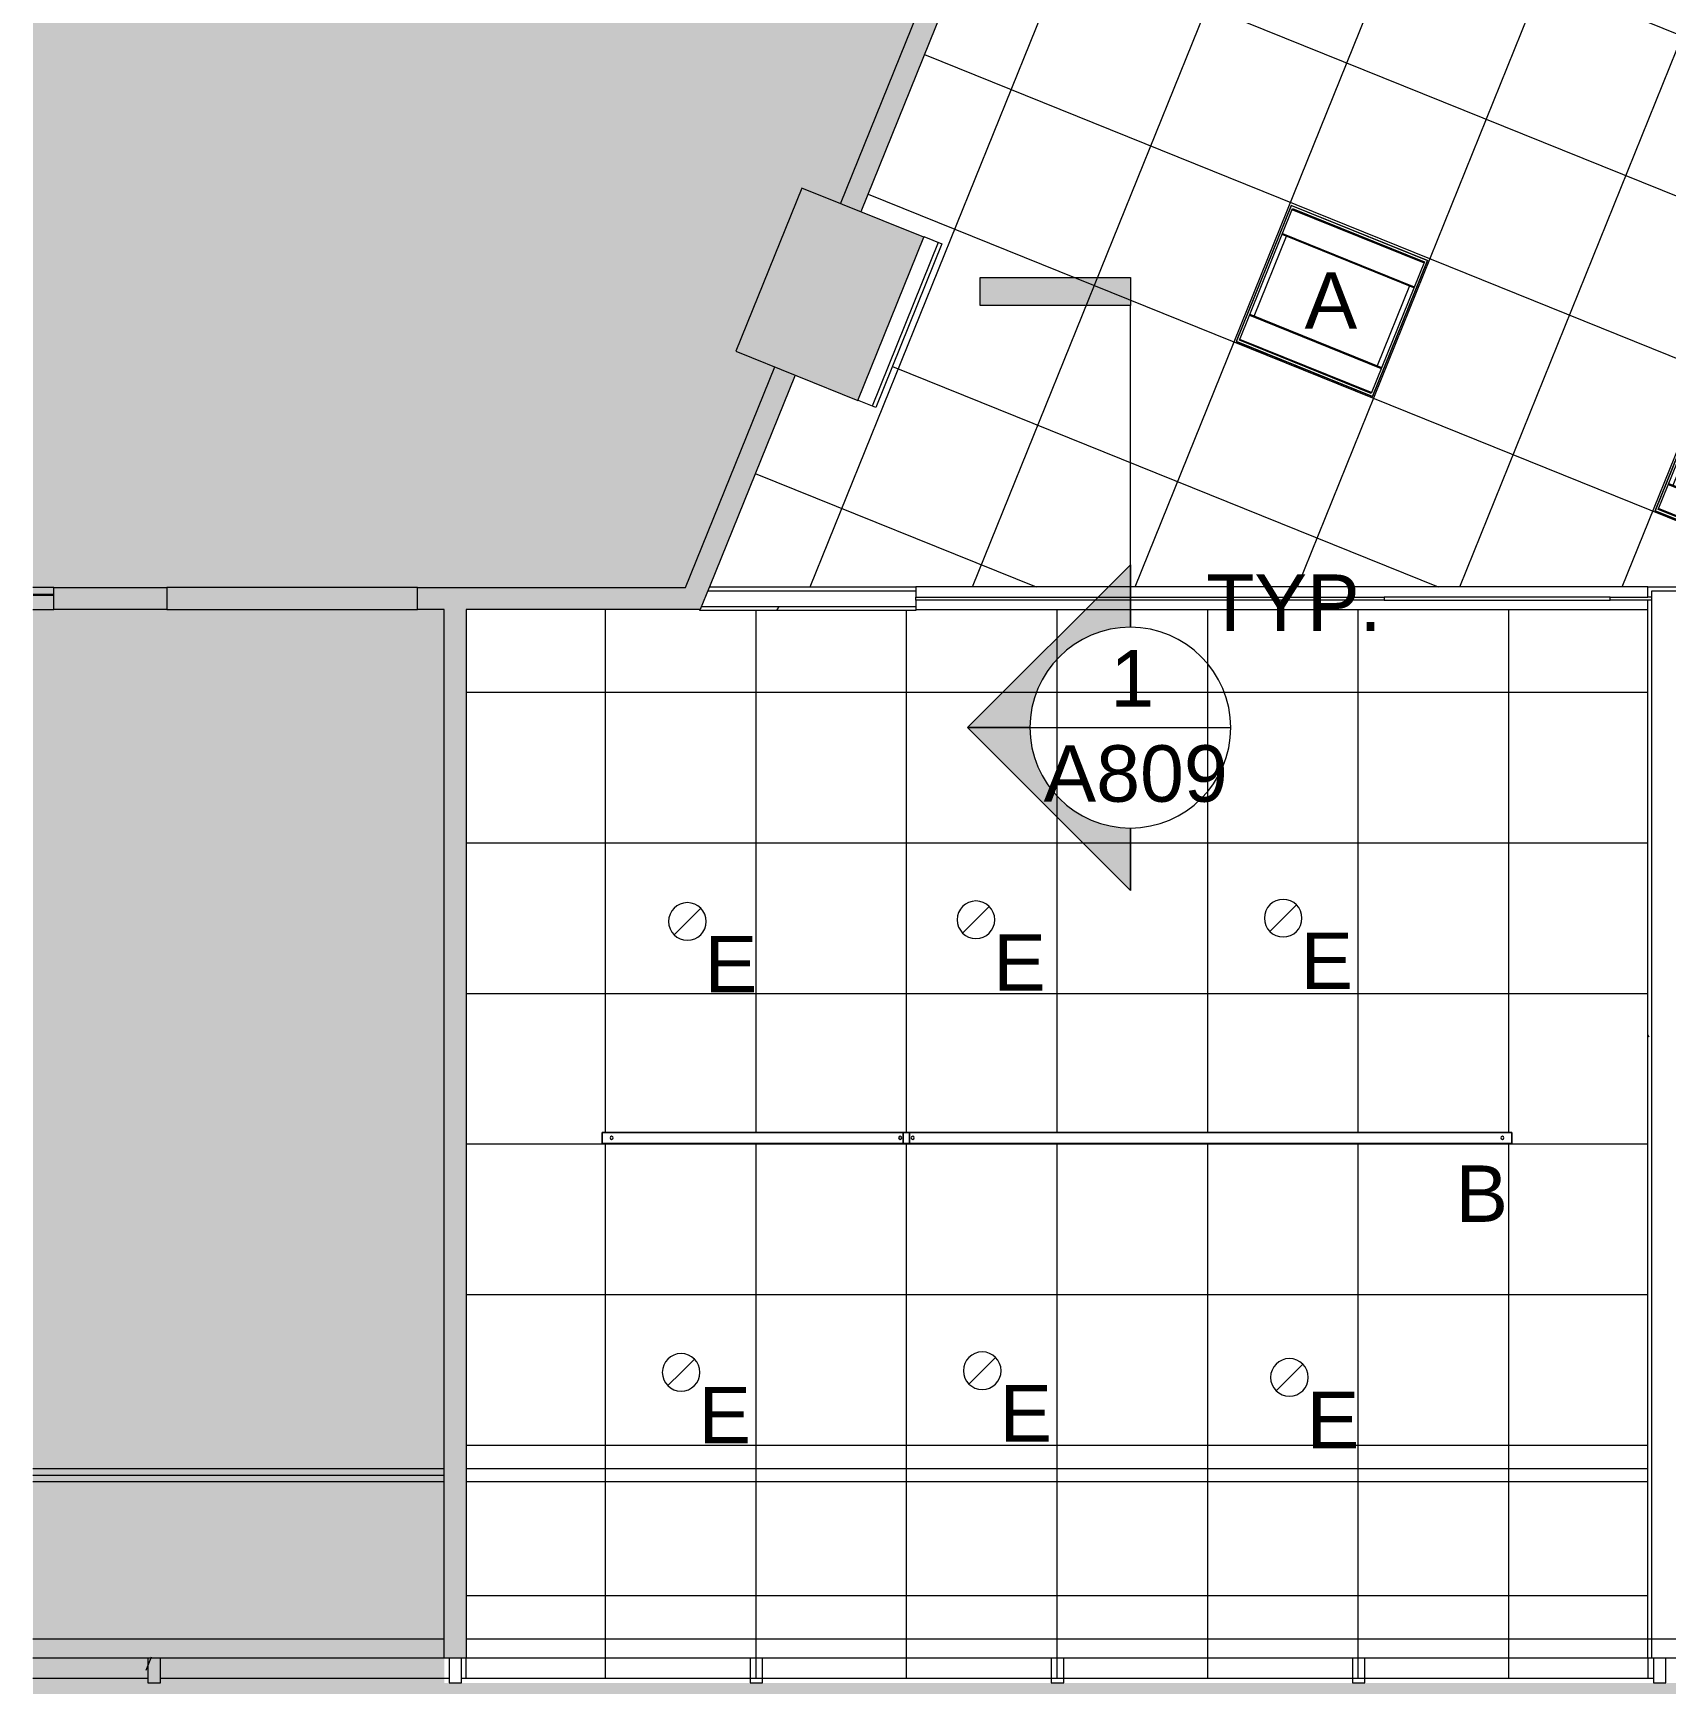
# Model space of a CAD drawing. Header units: inches. Extents: x 240 to 2111, y -1901 to 154.
# Drawn here: x 239.6 to 499.9, y -510.4 to -247.3 of the extents above; entities that cross this region are included whole.
import ezdxf

# ---------------------------------------------------------------- set-up
doc = ezdxf.new("R2010")
doc.units = ezdxf.units.IN
doc.header["$MEASUREMENT"] = 0
for name, color, linetype, lineweight in [('8th floor - 800-805 background_dwg', 8, 'Continuous', 9), ('A-CLNG', 13, 'Continuous', 13), ('A-CLNG-PATT', 13, 'Continuous', 13), ('A-DETL-GENF', 92, 'Continuous', 9), ('A-DETL-THIN', 151, 'Continuous', 13), ('A-GLAZ', 151, 'Continuous', 13), ('A-WALL', 113, 'Continuous', 13), ('A-Wall-Bldg', 7, 'Continuous', 9), ('A-WALL-PATT', 111, 'Continuous', 13), ('E-LITE-EQPM', 33, 'Continuous', 9), ('E-LITE-EQPM-IDEN', 33, 'Continuous', 9), ('G-ANNO-SYMB', 111, 'Continuous', 9), ('I-WALL', 2, 'Continuous', 13)]:
    doc.layers.add(name, color=color, linetype=linetype, lineweight=lineweight)
doc.styles.add('Arial', font='arial.ttf', dxfattribs={"height": 9})
doc.styles.add('Swis721 Lt BT', font='swissl.ttf', dxfattribs={"height": 9})
pattern_1 = [(0, (0, 0), (30.72, 7.68), [1.267, -21.773, 1.267, -21.773, -122.88]), (0, (0, 0), (30.72, 7.68), [-46.08, 1.267, -44.813, 1.267, -21.773, -53.76]), (0, (0, 0), (30.72, 7.68), [-115.2, 1.267, -14.093, 1.267, -37.133]), (120, (11.52, 3.84), (-22.011075, 22.7643), [1.267, -21.773, 1.267, -21.773, -122.88]), (120, (11.52, 3.84), (-22.011075, 22.7643), [-46.08, 1.267, -44.813, 1.267, -21.773, -53.76]), (120, (11.52, 3.84), (-22.011075, 22.7643), [-115.2, 1.267, -14.093, 1.267, -37.133]), (240, (15.36, 19.2), (-8.708925, -30.4443), [1.267, -21.773, 1.267, -21.773, -122.88]), (240, (15.36, 19.2), (-8.708925, -30.4443), [-46.08, 1.267, -44.813, 1.267, -21.773, -53.76]), (240, (15.36, 19.2), (-8.708925, -30.4443), [-115.2, 1.267, -14.093, 1.267, -37.133])]

# ---------------------------------------------------------------- blocks, each defined once
blk = doc.blocks.new('8th floor - 800-805 background_dwg-V1-REFLECTED CEILING PLAN')
at = {"layer": 'A-Wall-Bldg', "color": 253}
for p, q in [((922.51, -446.67), (922.51, -171.42)), ((925.59, -171.24), (925.59, -515.74)), ((928.82, -257.42), (928.82, -303.42)), ((928.82, -305.42), (928.82, -351.42)), ((928.82, -353.42), (928.82, -399.42)), ((928.83, -401.42), (928.83, -447.42)), ((928.83, -449.42), (928.83, -495.42)), ((922.51, -515.74), (922.51, -450.17)), ((927.5, -497.7), (925.36, -496.83)), ((928.83, -497.42), (928.83, -515.74))]:
    blk.add_line(p, q, dxfattribs=at)
at = {"layer": 'A-Wall-Bldg', "color": 253, "flags": 128}
for points in [[(925.56, -255.43), (925.56, -257.42), (929.52, -257.42), (929.52, -255.43), (925.56, -255.43)], [(925.56, -303.43), (925.56, -305.42), (929.52, -305.42), (929.52, -303.43), (925.56, -303.43)], [(925.56, -351.43), (925.56, -353.42), (929.53, -353.42), (929.53, -351.43), (925.56, -351.43)], [(925.57, -399.43), (925.57, -401.42), (929.53, -401.42), (929.53, -399.43), (925.57, -399.43)], [(925.57, -449.42), (929.53, -449.42), (929.53, -447.43), (925.57, -447.43)], [(925.57, -495.43), (925.57, -497.42), (929.53, -497.42), (929.53, -495.43), (925.57, -495.43)]]:
    blk.add_lwpolyline(points, dxfattribs=at)
blk = doc.blocks.new('Frameless opening with glazing - 3_ 1_16_ x 7_ 8 1_4_-4848852-REFLECTED CEILING PLAN')
at = {"layer": 'A-GLAZ', "lineweight": 30}
blk.add_line((-19.53, -0.62), (-16.22, -0.62), dxfattribs=at)
blk = doc.blocks.new('L-Pendant-Axis-Sculpt-Direct_Indirect - SCDI-F-4-4584192-REFLECTED CEILING PLAN')
at = {"layer": 'A-DETL-GENF'}
for p, q in [((-24.5, -0.875), (-24.5, 0.875)), ((-24.5, 0.875), (24.5, 0.875)), ((24.5, 0.875), (-24.5, 0.875)), ((-24.5, 0.875), (-24.5, -0.875)), ((24.5, 0.875), (24.5, -0.875)), ((24.5, -0.875), (24.5, 0.875)), ((24.5, -0.875), (-24.5, -0.875)), ((-24.5, -0.875), (24.5, -0.875))]:
    blk.add_line(p, q, dxfattribs=at)
for centre in [(-23, 0), (23, 0)]:
    blk.add_circle(centre, 0.25, dxfattribs=at)
blk = doc.blocks.new('L-Pendant-Axis-Sculpt-Direct_Indirect - B-5454343-REFLECTED CEILING PLAN')
at = {"layer": 'A-DETL-GENF'}
for p, q in [((-48.5, -0.875), (-48.5, 0.875)), ((-48.5, 0.875), (48.5, 0.875)), ((48.5, 0.875), (-48.5, 0.875)), ((-48.5, 0.875), (-48.5, -0.875)), ((48.5, 0.875), (48.5, -0.875)), ((48.5, -0.875), (48.5, 0.875)), ((48.5, -0.875), (-48.5, -0.875)), ((-48.5, -0.875), (48.5, -0.875))]:
    blk.add_line(p, q, dxfattribs=at)
for centre in [(-47, 0), (47, 0)]:
    blk.add_circle(centre, 0.25, dxfattribs=at)
blk = doc.blocks.new('L-Recessed Circular - Downlight - 6_-5447310-REFLECTED CEILING PLAN')
at = {"layer": 'E-LITE-EQPM'}
for q in [(-2.12, -2.12), (2.12, 2.12)]:
    blk.add_line((0, 0), q, dxfattribs=at)
for start, end in [(360, 180), (180, 360)]:
    blk.add_arc((0, 0), 3, start, end, dxfattribs=at)
blk = doc.blocks.new('L-Recessed-Axis-Duo - 2 x 2-V8-REFLECTED CEILING PLAN')
at = {"layer": 'E-LITE-EQPM'}
for p, q in [((-11.7, 11.7), (-11.7, -11.7)), ((11.7, 11.7), (-11.7, 11.7)), ((-11.37, 11.26), (-11.37, 11.27)), ((-11.37, 11.14), (-11.37, 11.26)), ((-11.37, 11.14), (11.38, 11.14)), ((11.32, 11.32), (-11.32, 11.32)), ((-11.32, 11.32), (-11.32, -11.32)), ((11.32, -11.32), (11.32, 11.32)), ((11.38, 11.27), (11.38, 11.26)), ((11.38, 11.26), (11.38, 11.14)), ((11.7, -11.7), (11.7, 11.7)), ((-11.32, 7.03), (11.32, 7.03)), ((-11.32, 7.02), (11.32, 7.02)), ((-11.32, 6.85), (11.32, 6.85)), ((-10.57, 6.87), (-10.57, -6.87)), ((10.57, -6.87), (10.57, 6.87)), ((11.32, -6.85), (-11.32, -6.85)), ((-11.32, -7.02), (11.32, -7.02)), ((-11.32, -7.03), (11.32, -7.03)), ((-11.7, -11.7), (11.7, -11.7)), ((-11.37, -11.26), (-11.37, -11.14)), ((-11.37, -11.14), (11.38, -11.14)), ((-11.37, -11.27), (-11.37, -11.26)), ((-11.32, -11.32), (11.32, -11.32)), ((11.38, -11.14), (11.38, -11.26)), ((11.38, -11.26), (11.38, -11.27))]:
    blk.add_line(p, q, dxfattribs=at)
for points, knots in [([(-11.64, 11.64), (-11.65, 11.65), (-11.65, 11.65), (-11.66, 11.66), (-11.67, 11.67), (-11.68, 11.68), (-11.68, 11.68), (-11.69, 11.69), (-11.69, 11.69), (-11.7, 11.7), (-11.7, 11.7), (-11.7, 11.7), (-11.7, 11.7)], [0, 0, 0, 0, 0.166667, 0.25, 0.333333, 0.416667, 0.5, 0.583333, 0.666667, 0.75, 0.833333, 1, 1, 1, 1]), ([(11.64, 11.64), (11.65, 11.65), (11.65, 11.65), (11.66, 11.66), (11.67, 11.67), (11.68, 11.68), (11.68, 11.68), (11.69, 11.69), (11.69, 11.69), (11.7, 11.7), (11.7, 11.7), (11.7, 11.7), (11.7, 11.7)], [0, 0, 0, 0, 0.166667, 0.25, 0.333333, 0.416667, 0.5, 0.583333, 0.666667, 0.75, 0.833333, 1, 1, 1, 1]), ([(-11.7, -11.7), (-11.7, -11.7), (-11.7, -11.7), (-11.7, -11.7), (-11.69, -11.69), (-11.69, -11.69), (-11.68, -11.68), (-11.68, -11.68), (-11.67, -11.67), (-11.66, -11.66), (-11.65, -11.65), (-11.65, -11.65), (-11.64, -11.64)], [-1, -1, -1, -1, -0.833333, -0.75, -0.666667, -0.583333, -0.5, -0.416667, -0.333333, -0.25, -0.166667, 0, 0, 0, 0]), ([(11.64, -11.64), (11.65, -11.65), (11.65, -11.65), (11.66, -11.66), (11.67, -11.67), (11.68, -11.68), (11.68, -11.68), (11.69, -11.69), (11.69, -11.69), (11.7, -11.7), (11.7, -11.7), (11.7, -11.7), (11.7, -11.7)], [0, 0, 0, 0, 0.166667, 0.25, 0.333333, 0.416667, 0.5, 0.583333, 0.666667, 0.75, 0.833333, 1, 1, 1, 1])]:
    blk.add_open_spline(points, degree=3, knots=knots, dxfattribs=at)
blk = doc.blocks.new('Drafting View - 3_32_ x 3_8_-334918-REFLECTED CEILING PLAN')
at = {"layer": 'G-ANNO-SYMB'}
blk.add_hatch(color=256, dxfattribs=at).paths.add_polyline_path([(0, 0.2495), (0, 0), (-0.0469, 0), (-0.0469, 0.2495)], flags=0)
for p, q in [((0, 0.2495), (-0.0469, 0.2495)), ((-0.0469, 0.2495), (-0.0469, 0)), ((0, 0), (0, 0.2495)), ((-0.0469, 0), (0, 0))]:
    blk.add_line(p, q, dxfattribs=at)
blk = doc.blocks.new('Drafting View - Section Head - Filled-1367765-REFLECTED CEILING PLAN')
at = {"layer": 'G-ANNO-SYMB'}
h = blk.add_hatch(color=256, dxfattribs=at)
edge = h.paths.add_edge_path(flags=0)
edge.add_line((-0.5202, 0), (-0.25, 0.2702))
edge.add_line((-0.25, 0.2702), (-0.25, 0.1667))
edge.add_arc((-0.25, 0), 0.1667, 90, 180)
edge.add_line((-0.4167, 0), (-0.5202, 0))
h = blk.add_hatch(color=256, dxfattribs=at)
edge = h.paths.add_edge_path(flags=0)
edge.add_line((0.0202, 0), (-0.0833, 0))
edge.add_arc((-0.25, 0), 0.1667, 0, 90)
edge.add_line((-0.25, 0.1667), (-0.25, 0.2702))
edge.add_line((-0.25, 0.2702), (0.0202, 0))
for p, q in [((-0.25, 0.2702), (-0.5202, 0)), ((-0.25, 0.2702), (-0.5202, 0)), ((-0.25, 0.2702), (0.0202, 0)), ((-0.25, 0.1667), (-0.25, 0.2702)), ((0.0202, 0), (-0.25, 0.2702)), ((-0.25, 0.2702), (-0.25, 0.1667)), ((-0.5202, 0), (-0.4167, 0)), ((-0.0833, 0), (0.0202, 0)), ((-0.5202, 0), (-0.4167, 0)), ((-0.4167, 0), (-0.5202, 0)), ((0.0202, 0), (-0.0833, 0)), ((-0.0833, 0), (0.0202, 0))]:
    blk.add_line(p, q, dxfattribs=at)
for start, end in [(0, 180), (360, 180), (90, 180), (0, 90), (180, 360)]:
    blk.add_arc((-0.25, 0), 0.1667, start, end, dxfattribs=at)

msp = doc.modelspace()

# ---------------------------------------------------------------- hatches: boundary and pattern name
at = {"layer": 'A-CLNG-PATT'}
h = msp.add_hatch(dxfattribs=at)
h.set_pattern_fill('FP_3', color=256, style=0, pattern_type=2)
h.set_pattern_definition([(338, (578.734, -123.295), (-8.9906, -22.2524), []), (248, (578.734, -123.295), (-22.2524, 8.9906), [])])
h.paths.add_polyline_path([(906.93, -362.47), (955.57, -242.08), (858.66, -202.92), (858.7, -202.82), (805.63, -181.38), (805.5, -181.7), (798.78, -178.99), (832.68, -95.07), (785.62, -76.04), (785.81, -75.58), (755.72, -63.42), (752.11, -71.29), (725.13, -60.4), (736.89, -33.87), (764.23, -44.92), (757.4, -59.78), (787.31, -71.87), (824.88, 21.13), (798.94, 31.62), (794.68, 21.07), (652.21, 78.63), (620.11, -0.81), (591.14, 10.9), (555.44, -77.45), (581.51, -87.99), (580.11, -91.45), (464.92, -44.91), (450.31, -81.07), (458.26, -84.29), (406.88, -211.45), (427.65, -219.84), (426.25, -223.32), (397.52, -211.71), (371.61, -275.84), (381.59, -279.87), (381.64, -279.79), (384.52, -280.95), (373.98, -307.04), (361.11, -301.84), (347.46, -335.62), (641.36, -335.62), (641.36, -313.76), (663.36, -313.76), (663.36, -335.62), (840.47, -335.62), (906.92, -362.46)], flags=0)
h.paths.add_polyline_path([(519.91, -332.24), (498.21, -323.47), (506.98, -301.78), (528.68, -310.54), (521.09, -329.32)], flags=0)
h.paths.add_polyline_path([(756.18, -324.06), (734.48, -315.29), (743.25, -293.59), (764.95, -302.36), (757.23, -321.46)], flags=0)
h.paths.add_polyline_path([(863.49, -315.84), (842.1, -307.2), (842.05, -307.18), (841.19, -306.8), (850.22, -284.53), (871.58, -293.16), (871.62, -293.18), (872.49, -293.56), (863.49, -315.84)], flags=0)
h.paths.add_polyline_path([(864.07, -310.49), (869.21, -297.78), (849.6, -289.86), (844.47, -302.57), (863.99, -310.46)], flags=0)
h.paths.add_polyline_path([(453.15, -305.27), (431.45, -296.5), (440.22, -274.8), (461.92, -283.57), (454.55, -301.81)], flags=0)
h.paths.add_polyline_path([(689.38, -297.2), (667.68, -288.44), (676.44, -266.74), (698.14, -275.5), (690.69, -293.95)], flags=0)
h.paths.add_polyline_path([(881.49, -271.29), (860.1, -262.64), (860.05, -262.63), (859.19, -262.25), (868.22, -239.98), (889.58, -248.6), (889.63, -248.62), (890.49, -249), (881.49, -271.28)], flags=0)
h.paths.add_polyline_path([(622.63, -270.2), (600.93, -261.44), (609.7, -239.74), (631.4, -248.51), (624.15, -266.44)], flags=0)
h.paths.add_polyline_path([(882.07, -265.94), (887.21, -253.23), (867.61, -245.31), (862.47, -258.02), (881.99, -265.9)], flags=0)
h.paths.add_polyline_path([(555.87, -243.23), (534.17, -234.46), (542.94, -212.77), (564.64, -221.53), (556.03, -242.85)], flags=0)
h.paths.add_polyline_path([(497.31, -239.45), (495.59, -239.42), (494, -238.98), (492.67, -238.21), (491.44, -237.02), (490.63, -235.67), (490.22, -234.35), (490.07, -233.08), (490.26, -231.67), (490.74, -230.27), (491.5, -229.08), (492.79, -227.85), (494.23, -227.1), (495.69, -226.71), (497.39, -226.75), (498.98, -227.18), (500.31, -227.95), (501.54, -229.14), (502.35, -230.49), (502.76, -231.81), (502.91, -233.08), (502.72, -234.49), (502.24, -235.89), (501.48, -237.08), (500.19, -238.31), (498.75, -239.06), (497.36, -239.43)], flags=0)
h.paths.add_polyline_path([(792.06, -235.08), (770.36, -226.31), (779.13, -204.62), (800.83, -213.38), (792.1, -234.99)], flags=0)
h.paths.add_polyline_path([(403.4, -210.04), (453.37, -86.36), (448.9, -84.55), (398.93, -208.24), (402.81, -209.8)], flags=0)
h.paths.add_polyline_path([(725.26, -208.23), (703.56, -199.46), (712.32, -177.76), (734.02, -186.53), (725.56, -207.48)], flags=0)
h.paths.add_polyline_path([(467.52, -207.43), (445.82, -198.66), (454.59, -176.96), (476.28, -185.73), (469.09, -203.55)], flags=0)
h.paths.add_polyline_path([(514.54, -194.8), (512.82, -194.76), (511.24, -194.33), (509.91, -193.56), (508.68, -192.37), (507.86, -191.02), (507.45, -189.7), (507.3, -188.43), (507.49, -187.02), (507.97, -185.62), (508.73, -184.43), (510.02, -183.2), (511.46, -182.45), (512.92, -182.06), (514.62, -182.1), (516.21, -182.53), (517.54, -183.3), (518.77, -184.49), (519.58, -185.84), (519.99, -187.16), (520.14, -188.43), (519.95, -189.84), (519.47, -191.24), (518.71, -192.43), (517.38, -193.68), (515.98, -194.41), (514.59, -194.78)], flags=0)
h.paths.add_polyline_path([(658.51, -181.23), (636.81, -172.46), (645.58, -150.76), (667.28, -159.53), (659.02, -179.97)], flags=0)
h.paths.add_polyline_path([(591.75, -154.26), (570.06, -145.49), (578.82, -123.79), (600.52, -132.56), (593.16, -150.76)], flags=0)
h.paths.add_polyline_path([(532.89, -150.37), (531.18, -150.33), (529.59, -149.9), (528.26, -149.13), (527.05, -147.96), (526.22, -146.59), (525.81, -145.27), (525.66, -144), (525.85, -142.59), (526.33, -141.19), (527.09, -140), (528.38, -138.77), (529.81, -138.02), (531.27, -137.63), (532.98, -137.66), (534.56, -138.1), (535.89, -138.87), (537.12, -140.06), (537.94, -141.41), (538.35, -142.73), (538.5, -144), (538.31, -145.41), (537.83, -146.81), (537.07, -148), (535.78, -149.23), (534.34, -149.98), (532.95, -150.35)], flags=0)
h.paths.add_polyline_path([(761.52, -119.51), (740.13, -110.86), (740.09, -110.84), (739.22, -110.46), (748.26, -88.19), (769.62, -96.83), (769.67, -96.85), (770.53, -97.23), (761.52, -119.51)], flags=0)
h.paths.add_polyline_path([(503.4, -118.45), (481.7, -109.69), (490.47, -87.99), (512.17, -96.76), (503.95, -117.08)], flags=0)
h.paths.add_polyline_path([(762.11, -114.16), (767.25, -101.46), (747.65, -93.53), (742.51, -106.23), (762.02, -114.13)], flags=0)
h.paths.add_polyline_path([(694.15, -91.93), (672.45, -83.16), (681.22, -61.46), (702.92, -70.23), (695.1, -89.57)], flags=0)
h.paths.add_polyline_path([(627.39, -64.96), (605.69, -56.19), (614.46, -34.49), (636.16, -43.26), (628.56, -62.06)], flags=0)
h.paths.add_polyline_path([(730.03, -2.95), (708.33, 5.81), (717.1, 27.51), (738.8, 18.75), (731.56, 0.83)], flags=0)
h.paths.add_polyline_path([(663.27, 24.02), (641.57, 32.79), (650.34, 54.48), (672.04, 45.72), (663.43, 24.41)], flags=0)
h = msp.add_hatch(dxfattribs=at)
h.set_pattern_fill('FP_4', color=256, style=0, pattern_type=2)
h.set_pattern_definition([(180, (402.872, -424.442), (3e-15, 24), []), (90, (402.872, -424.442), (24, -1e-15), [])])
h.paths.add_polyline_path([(308.7, -509.64), (497.04, -509.64), (497.04, -339.24), (380.36, -339.24), (380.36, -339.37), (345.95, -339.37), (346, -339.24), (308.7, -339.24), (308.7, -506.39)], flags=0)
h.paths.add_polyline_path([(439.92, -464.64), (439.14, -464.53), (438.42, -464.23), (437.8, -463.76), (437.31, -463.11), (437.02, -462.41), (436.92, -461.64), (437.02, -460.86), (437.42, -460.01), (437.8, -459.52), (438.42, -459.04), (439.14, -458.74), (439.92, -458.64), (440.7, -458.74), (441.52, -459.11), (442.04, -459.52), (442.52, -460.14), (442.82, -460.86), (442.92, -461.64), (442.82, -462.41), (442.52, -463.14), (442.04, -463.76), (441.42, -464.23), (440.7, -464.53)], flags=0)
h.paths.add_polyline_path([(342.95, -463.84), (342.17, -463.74), (341.45, -463.44), (340.83, -462.96), (340.35, -462.34), (340.03, -461.47), (339.95, -460.84), (340.05, -460.06), (340.35, -459.34), (340.83, -458.72), (341.45, -458.24), (342.17, -457.94), (342.95, -457.84), (343.72, -457.94), (344.45, -458.24), (345.07, -458.72), (345.55, -459.34), (345.85, -460.06), (345.95, -460.84), (345.83, -461.65), (345.45, -462.47), (345.07, -462.96), (344.37, -463.47), (343.72, -463.74)], flags=0)
h.paths.add_polyline_path([(390.95, -463.58), (390.09, -463.44), (389.45, -463.17), (388.83, -462.7), (388.35, -462.08), (388.05, -461.35), (387.95, -460.58), (388.05, -459.8), (388.35, -459.08), (388.83, -458.45), (389.45, -457.98), (390.17, -457.68), (390.95, -457.58), (391.72, -457.68), (392.45, -457.98), (393.07, -458.45), (393.55, -459.08), (393.85, -459.8), (393.95, -460.58), (393.85, -461.35), (393.55, -462.08), (393.07, -462.7), (392.45, -463.17), (391.72, -463.47)], flags=0)
h.paths.add_polyline_path([(340.56, -424.34), (330.37, -424.34), (330.37, -422.59), (475.37, -422.59), (475.37, -424.34), (340.7, -424.34)], flags=0)
h.paths.add_polyline_path([(343.95, -391.96), (343.17, -391.85), (342.45, -391.55), (341.83, -391.08), (341.35, -390.46), (341.05, -389.73), (340.95, -388.96), (341.05, -388.18), (341.35, -387.46), (341.83, -386.83), (342.45, -386.36), (343.17, -386.06), (343.95, -385.96), (344.81, -386.09), (345.45, -386.36), (346.07, -386.83), (346.55, -387.46), (346.85, -388.18), (346.95, -388.96), (346.85, -389.73), (346.55, -390.46), (346.07, -391.08), (345.45, -391.55), (344.72, -391.85), (344.45, -391.89)], flags=0)
h.paths.add_polyline_path([(389.95, -391.69), (389.17, -391.59), (388.45, -391.29), (387.83, -390.81), (387.35, -390.19), (387.05, -389.47), (386.95, -388.69), (387.05, -387.91), (387.35, -387.19), (387.83, -386.57), (388.53, -386.06), (389.17, -385.79), (389.95, -385.69), (390.81, -385.83), (391.45, -386.09), (392.07, -386.57), (392.55, -387.19), (392.85, -387.91), (392.95, -388.69), (392.85, -389.47), (392.55, -390.19), (392.07, -390.81), (391.45, -391.29), (390.72, -391.59), (390.17, -391.66)], flags=0)
h.paths.add_polyline_path([(438.92, -391.43), (438.14, -391.32), (437.42, -391.02), (436.8, -390.55), (436.32, -389.93), (436.02, -389.2), (435.92, -388.43), (436.02, -387.65), (436.32, -386.93), (436.8, -386.3), (437.5, -385.79), (438.14, -385.53), (438.92, -385.43), (439.7, -385.53), (440.42, -385.83), (441.04, -386.3), (441.52, -386.93), (441.82, -387.65), (441.92, -388.43), (441.82, -389.2), (441.52, -389.93), (441.04, -390.55), (440.42, -391.02), (439.7, -391.32), (439.14, -391.4)], flags=0)
at = {"layer": 'A-DETL-GENF'}
h = msp.add_hatch(color=254, dxfattribs=at)
h.paths.add_polyline_path([(803.81, -1901.45), (2110.78, -1901.45), (2110.78, -176.86), (2008.52, -429.97), (1892.39, -383.05), (1892.39, -747.55), (1888.89, -747.55), (1888.89, -489.42), (1881.89, -489.42), (1881.89, -485.92), (1888.89, -485.92), (1888.89, -381.64), (1871.3, -374.53), (1913.44, -270.22), (1928.64, -276.36), (1927.33, -279.61), (1915.37, -274.78), (1875.85, -372.6), (2006.58, -425.41), (2068.3, -272.67), (1992.86, -242.19), (1970.67, -297.12), (1964.41, -294.59), (1965.72, -291.35), (1968.74, -292.56), (1989.62, -240.88), (1981.97, -237.79), (1983.28, -234.55), (2069.61, -269.42), (2110.78, -167.52), (2110.78, 42.18), (1940.83, 110.88), (1553.94, 110.88), (1494.21, -36.95), (1610.28, -83.84), (1608.97, -87.09), (1480.15, -35.04), (1481.46, -31.8), (1490.97, -35.64), (1550.16, 110.88), (1346.5, 110.88), (1315.87, 35.15), (1393.31, 3.82), (1393.43, 4.11), (1413.83, -4.13), (1413.74, -4.44), (1444.38, -16.81), (1443.06, -20.06), (1412.41, -7.67), (1405.58, -24.53), (1385.19, -16.29), (1392, 0.57), (1294.39, 40.06), (1295.7, 43.3), (1312.62, 36.46), (1342.72, 110.88), (1145.86, 110.88), (1150.94, 108.82), (1148.52, 102.84), (1258.62, 58.3), (1257.31, 55.06), (1147.2, 99.6), (1139.52, 80.6), (1115.51, 90.32), (1123.83, 110.88), (631.53, 110.88), (624.73, 94.03), (792.9, 26), (797.01, 36.17), (959.52, -29.48), (958.26, -32.61), (992.67, -46.53), (990.79, -51.16), (827.72, 14.8), (792.13, -73.28), (994.81, -155.26), (1030.43, -67.2), (1027.87, -66.16), (1029.75, -61.53), (1058.18, -73.03), (1056.3, -77.66), (1037.85, -70.2), (1002.22, -158.26), (1015.08, -163.45), (1018.42, -155.21), (1038.81, -163.45), (1030.57, -183.85), (1010.17, -175.6), (1010.93, -173.71), (998.08, -168.51), (976.49, -221.88), (1215.66, -318.63), (1265.23, -195.93), (1222.67, -178.72), (1234.41, -149.71), (1093.38, -92.66), (1095.26, -88.03), (1283.56, -164.2), (1281.68, -168.83), (1280.66, -168.42), (1244.39, -258.21), (1281.37, -273.17), (1285.4, -263.21), (1305.79, -271.45), (1298.33, -289.91), (1307.84, -293.76), (1347.55, -195.48), (1318.76, -183.83), (1320.64, -179.2), (1352.67, -192.15), (1350.78, -196.82), (1494.45, -254.87), (1496.31, -250.28), (1637.87, -307.47), (1637.86, -1157.84), (1596.49, -1157.84), (1596.49, -1238.44), (1393.68, -1238.48), (1390.34, -1246.85), (1390.34, -1238.44), (1388.86, -1238.44), (1388.86, -855.25), (1285.16, -925.18), (1265.15, -975.36), (1229.33, -960.88), (1199.86, -980.75), (1179.39, -995), (1206.13, -1033.42), (1190.34, -1072.48), (1093.05, -928.2), (1092.62, -927.66), (1092.08, -927.23), (1091.46, -926.93), (1090.79, -926.79), (1090.1, -926.8), (1089.43, -926.97), (1088.82, -927.28), (1040.99, -959.53), (1028.72, -950.31), (1016.73, -940.73), (1005.04, -930.78), (993.65, -920.48), (982.58, -909.85), (971.84, -898.88), (961.44, -887.59), (951.38, -876), (941.31, -863.63), (932.34, -851.92), (923.37, -839.46), (914.79, -826.73), (906.6, -813.75), (898.8, -800.52), (891.41, -787.07), (884.43, -773.4), (877.86, -759.52), (871.72, -745.45), (866.01, -731.2), (860.73, -716.79), (855.89, -702.22), (851.5, -687.51), (847.55, -672.68), (895.3, -640.47), (895.87, -640), (896.35, -639.3), (896.59, -638.72), (896.69, -637.99), (896.59, -637.19), (896.31, -636.49), (811.28, -510.38), (305.2, -510.38), (305.2, -339.24), (300.95, -339.24), (300.95, -335.74), (343.64, -335.74), (357.87, -300.53), (351.67, -298.02), (362.17, -272.03), (368.37, -274.53), (394.33, -210.29), (355.22, -194.49), (356.53, -191.24), (362.31, -193.57), (381.76, -145.42), (375.99, -143.08), (377.3, -139.84), (416.41, -155.63), (461.67, -43.6), (434.32, -32.55), (437.22, -25.37), (440.47, -26.68), (438.87, -30.62), (552.11, -76.36), (596.87, 34.43), (483.64, 80.18), (475.59, 60.26), (481.6, 57.83), (472.61, 35.57), (466.6, 38), (455.45, 10.41), (452.21, 11.72), (463.35, 39.31), (450.36, 44.57), (459.35, 66.82), (472.35, 61.57), (481.71, 84.74), (598.18, 37.68), (627.76, 110.88), (239.63, 110.88), (239.63, -1901.45), (801.64, -1901.45)], flags=0)
h.paths.add_polyline_path([(1701.73, -747.55), (1698.23, -747.55), (1698.23, -470.21), (1701.73, -470.21), (1701.73, -485.92), (1841.89, -485.96), (1841.89, -489.42), (1701.73, -489.42), (1701.73, -643.75)], flags=0)
h.paths.add_polyline_path([(713.83, -737.92), (688.79, -727.81), (695.59, -710.99), (720.62, -721.11), (713.97, -737.56)], flags=0)
h.paths.add_polyline_path([(473.33, -647.04), (451.84, -638.35), (460.83, -616.1), (482.32, -624.78), (474.65, -643.75)], flags=0)
h.paths.add_polyline_path([(1727.98, -601.81), (1727.98, -579.81), (1749.98, -579.81), (1749.98, -601.81)], flags=0)
h.paths.add_polyline_path([(1698.23, -430.21), (1698.23, -265.39), (1114.16, -29.41), (1115.47, -26.16), (1601.7, -222.61), (1623.43, -168.83), (1632.93, -172.67), (1631.62, -175.92), (1625.36, -173.39), (1604.94, -223.92), (1643.89, -239.65), (1664.3, -189.12), (1657.58, -186.41), (1658.89, -183.16), (1704.64, -201.65), (1703.33, -204.89), (1667.55, -190.43), (1647.13, -240.97), (1726.79, -273.15), (1747.21, -222.62), (1740.42, -219.88), (1741.73, -216.63), (1748.52, -219.37), (1753.92, -206.01), (1796.89, -223.37), (1795.58, -226.62), (1755.86, -210.57), (1728.95, -277.16), (1728.95, -289.53), (1751.97, -289.53), (1751.97, -322.54), (1827.01, -352.86), (1866.45, -255.25), (1828.92, -240.09), (1830.23, -236.84), (1871.01, -253.32), (1828.95, -357.42), (1725.45, -315.6), (1725.45, -276.38), (1701.73, -266.8), (1701.73, -430.21)], flags=0)
h.paths.add_polyline_path([(1207.25, -339.45), (1214.16, -322.33), (967.57, -222.58), (990.66, -165.51), (987.76, -164.34), (967.89, -213.52), (918.74, -193.69), (908.6, -218.78), (1186.4, -331.02)], flags=0)
h.paths.add_polyline_path([(260.95, -339.24), (242.95, -339.24), (242.95, -335.74), (260.95, -335.74)], flags=0)
h.paths.add_polyline_path([(1749.97, -321.73), (1749.97, -315.53), (1734.61, -315.53), (1749.25, -321.44)], flags=0)
h.paths.add_polyline_path([(1747.21, -291.81), (1749.97, -291.81), (1749.97, -291.53), (1728.95, -291.53), (1728.95, -291.81), (1746.66, -291.81)], flags=0)
h.paths.add_polyline_path([(1277.93, -281.67), (1279.87, -276.88), (1242.89, -261.92), (1240.94, -266.73), (1277.15, -281.36)], flags=0)
h.paths.add_polyline_path([(1944.88, -222.81), (1929.12, -216.44), (1930.43, -213.19), (1935.63, -215.29), (1987.54, -86.83), (1990.78, -88.14), (1938.88, -216.61), (1946.19, -219.56)], flags=0)
h.paths.add_polyline_path([(395.64, -207.04), (399.56, -197.32), (372.21, -186.27), (384.55, -155.73), (411.9, -166.77), (415.05, -158.87), (385.01, -146.73), (365.55, -194.89), (394.33, -206.51)], flags=0)
h.paths.add_polyline_path([(965.12, -207.01), (983.12, -162.46), (938.64, -144.47), (920.62, -189.03), (963.25, -206.26)], flags=0)
h.paths.add_polyline_path([(1892.03, -201.45), (1723.86, -133.48), (1725.16, -130.26), (1802.23, -161.39), (1864.13, -8.18), (1867.37, -9.49), (1805.47, -162.71), (1893.34, -198.21)], flags=0)
h.paths.add_polyline_path([(400.31, -195.47), (401.16, -193.37), (378.91, -184.37), (387.9, -162.12), (410.15, -171.11), (411.15, -168.63), (385.66, -158.33), (374.81, -185.17), (399.56, -195.17)], flags=0)
h.paths.add_polyline_path([(1266.54, -192.69), (1276.95, -166.92), (1237.65, -151.02), (1227.23, -176.79), (1265.23, -192.16)], flags=0)
h.paths.add_polyline_path([(1012.81, -169.08), (1013.2, -168.1), (1000.35, -162.9), (999.95, -163.88), (1011.41, -168.51)], flags=0)
h.paths.add_polyline_path([(992.54, -160.88), (992.93, -159.9), (940.89, -138.85), (940.52, -139.83), (983.12, -157.07)], flags=0)
h.paths.add_polyline_path([(1672.33, -132.53), (1651.93, -124.29), (1658.82, -107.23), (1646.06, -102.07), (1647.37, -98.83), (1660.13, -103.99), (1660.17, -103.89), (1668.75, -107.36), (1720.61, 21.02), (1710.42, 25.14), (1720.16, 49.25), (1744.26, 39.51), (1734.52, 15.4), (1723.86, 19.71), (1671.99, -108.67), (1680.57, -112.13), (1680.57, -112.24), (1688.07, -115.27), (1686.76, -118.52), (1679.22, -115.47), (1673.24, -130.26)], flags=0)
h.paths.add_polyline_path([(2000.45, -89.89), (1980.05, -81.64), (1988.29, -61.24), (2008.69, -69.49), (2003.33, -82.75)], flags=0)
h.paths.add_polyline_path([(1077.07, -14.42), (1072.05, -12.39), (1073.36, -9.15), (1078.38, -11.18)], flags=0)
h.paths.add_polyline_path([(1138.42, 83.21), (1138.49, 83.38), (1118.18, 91.59), (1118.11, 91.42), (1137.99, 83.38)], flags=0)
h.paths.add_polyline_path([(1146.74, 103.78), (1148.33, 107.72), (1140.52, 110.88), (1129.18, 110.88), (1138.49, 107.11)], flags=0)
h = msp.add_hatch(color=7, dxfattribs=at)
h.paths.add_polyline_path([(713.83, -737.92), (720.62, -721.11), (695.59, -710.99), (688.79, -727.81), (707.42, -735.33)], flags=0)
h.paths.add_polyline_path([(473.33, -647.04), (482.32, -624.78), (460.83, -616.1), (451.84, -638.35), (465.19, -643.75)], flags=0)
h.paths.add_polyline_path([(371.14, -305.89), (381.64, -279.89), (362.17, -272.03), (351.67, -298.02), (371.09, -305.87)], flags=0)
at = {"layer": 'A-WALL-PATT', "lineweight": 9}
h = msp.add_hatch(color=7, dxfattribs=at)
h.paths.add_polyline_path([(346, -335.74), (347.41, -335.74), (361.11, -301.84), (357.87, -300.53), (343.64, -335.74)], flags=0)
h.paths.add_polyline_path([(371.61, -275.84), (402.81, -198.64), (399.56, -197.33), (368.37, -274.53), (370.05, -275.21)], flags=0)
h = msp.add_hatch(color=7, dxfattribs=at)
h.paths.add_polyline_path([(260.95, -339.24), (260.95, -335.74), (242.95, -335.74), (242.95, -339.24)], flags=0)
h.paths.add_polyline_path([(308.7, -339.24), (312.95, -339.24), (312.95, -335.74), (300.95, -335.74), (300.95, -339.24), (305.2, -339.24)], flags=0)
for points in [[(343.95, -339.24), (346, -339.24), (347.41, -335.74), (312.95, -335.74), (312.95, -339.24), (343.64, -339.24)], [(305.2, -506.39), (308.7, -506.39), (308.7, -339.24), (305.2, -339.24), (305.2, -486.53)]]:
    msp.add_hatch(color=7, dxfattribs=at).paths.add_polyline_path(points, flags=0)
h = msp.add_hatch(dxfattribs=at)
h.set_pattern_fill('FP_2', color=256, style=0, pattern_type=2)
h.set_pattern_definition(pattern_1)
h.paths.add_polyline_path([(497.04, -506.38), (497.67, -506.38), (497.67, -337.74), (497.04, -337.74), (497.04, -486.53)], flags=0)
h.paths.add_polyline_path([(497.67, -337.24), (497.67, -335.62), (497.04, -335.62), (497.04, -337.24)], flags=0)
h = msp.add_hatch(dxfattribs=at)
h.set_pattern_fill('FP_2', color=256, style=0, pattern_type=2)
h.set_pattern_definition(pattern_1)
h.paths.add_polyline_path([(346, -339.37), (380.36, -339.37), (380.36, -338.74), (346.2, -338.74), (345.95, -339.37)], flags=0)

# ---------------------------------------------------------------- linework, layer by layer
at = {"layer": 'A-CLNG'}
for p, q in [((440.22, -274.8), (431.45, -296.5)), ((461.92, -283.57), (440.22, -274.8)), ((453.15, -305.27), (461.92, -283.57)), ((431.45, -296.5), (453.15, -305.27)), ((506.98, -301.78), (498.21, -323.47)), ((498.21, -323.47), (519.91, -332.24)), ((497.04, -335.62), (380.36, -335.62)), ((380.36, -339.24), (497.04, -339.24)), ((308.7, -509.64), (308.7, -506.39)), ((497.04, -506.38), (497.04, -509.64)), ((497.04, -509.64), (308.7, -509.64))]:
    msp.add_line(p, q, dxfattribs=at)
for centre, start, end in [((343.95, -388.96), 0, 180), ((389.95, -388.69), 0, 180), ((438.92, -388.43), 0, 180), ((343.95, -388.96), 180, 0), ((389.95, -388.69), 180, 0), ((438.92, -388.43), 180, 0), ((390.95, -460.58), 0, 180), ((342.95, -460.84), 0, 180), ((439.92, -461.64), 0, 180), ((342.95, -460.84), 180, 0), ((390.95, -460.58), 180, 0), ((439.92, -461.64), 180, 0)]:
    msp.add_arc(centre, 3, start, end, dxfattribs=at)
at = {"layer": 'A-DETL-THIN', "lineweight": 9}
for p, q in [((362.17, -272.03), (351.67, -298.02)), ((381.64, -279.89), (362.17, -272.03)), ((371.14, -305.89), (381.64, -279.89)), ((351.67, -298.02), (371.14, -305.89)), ((239.63, -477.22), (305.2, -477.22))]:
    msp.add_line(p, q, dxfattribs=at)
at = {"layer": 'A-WALL'}
for p, q in [((383.94, -280.72), (373.4, -306.81)), ((347.21, -336.24), (380.36, -336.24)), ((497.67, -506.38), (497.67, -336.24)), ((497.67, -336.24), (505.76, -336.24)), ((346.2, -338.74), (380.36, -338.74)), ((380.36, -337.74), (380.36, -337.24)), ((497.67, -337.24), (497.04, -337.24)), ((497.67, -337.74), (497.04, -337.74))]:
    msp.add_line(p, q, dxfattribs=at)
at = {"layer": 'A-WALL', "color": 55}
msp.add_line((347.46, -335.62), (347.41, -335.74), dxfattribs=at)
at = {"layer": 'G-ANNO-SYMB'}
for p, q in [((414.56, -334.06), (414.56, -290.77)), ((398.56, -358.06), (430.56, -358.06))]:
    msp.add_line(p, q, dxfattribs=at)
at = {"layer": 'I-WALL', "color": 8, "lineweight": 20}
for p, q in [((368.37, -274.53), (394.33, -210.29)), ((397.52, -211.71), (371.61, -275.84)), ((343.64, -335.74), (357.87, -300.53)), ((361.11, -301.84), (347.46, -335.62)), ((242.95, -339.24), (242.95, -335.74)), ((242.95, -335.74), (260.95, -335.74)), ((260.95, -335.74), (260.95, -339.24)), ((300.95, -339.24), (300.95, -335.74)), ((300.95, -335.74), (343.64, -335.74)), ((347.41, -335.74), (346, -339.24)), ((260.95, -339.24), (242.95, -339.24)), ((305.2, -339.24), (300.95, -339.24)), ((305.2, -506.39), (305.2, -339.24)), ((308.7, -339.24), (308.7, -506.39)), ((346, -339.24), (308.7, -339.24)), ((308.7, -506.39), (305.2, -506.39))]:
    msp.add_line(p, q, dxfattribs=at)
at = {"layer": 'I-WALL'}
for p, q in [((384.52, -280.95), (373.98, -307.04)), ((381.59, -279.87), (381.62, -279.78)), ((381.62, -279.78), (384.52, -280.95)), ((373.98, -307.04), (371.08, -305.87)), ((347.46, -335.62), (380.36, -335.62)), ((380.36, -335.62), (380.36, -337.24)), ((497.04, -337.24), (497.04, -335.62)), ((497.04, -335.62), (505.76, -335.62)), ((345.95, -339.37), (346, -339.24)), ((380.36, -337.24), (455.04, -337.24)), ((455.04, -337.74), (380.36, -337.74)), ((380.36, -337.74), (380.36, -339.37)), ((455.04, -337.24), (455.04, -337.74)), ((491.04, -337.74), (491.04, -337.24)), ((491.04, -337.24), (497.04, -337.24)), ((497.04, -337.74), (491.04, -337.74)), ((497.04, -506.38), (497.04, -337.74)), ((380.36, -339.37), (345.95, -339.37)), ((500.79, -506.38), (497.04, -506.38))]:
    msp.add_line(p, q, dxfattribs=at)
at = {"layer": 'I-WALL', "lineweight": 9}
for p, q in [((242.95, -335.74), (239.63, -335.74)), ((300.95, -335.74), (260.95, -335.74)), ((239.63, -339.24), (242.95, -339.24)), ((260.95, -339.24), (300.95, -339.24)), ((491.04, -337.24), (455.04, -337.24)), ((455.04, -337.74), (491.04, -337.74)), ((305.2, -476.22), (239.63, -476.22)), ((239.63, -478.22), (305.2, -478.22)), ((497.04, -476.22), (308.7, -476.22)), ((308.7, -478.22), (497.04, -478.22))]:
    msp.add_line(p, q, dxfattribs=at)

# ---------------------------------------------------------------- block references
at = {"layer": '8th floor - 800-805 background_dwg', "color": 253, "rotation": 270.0000000000001}
msp.add_blockref('8th floor - 800-805 background_dwg-V1-REFLECTED CEILING PLAN', (755.37, 419.18), dxfattribs=at)
msp.add_blockref('8th floor - 800-805 background_dwg-V1-REFLECTED CEILING PLAN', (755.37, 419.18), dxfattribs=at)
msp.add_blockref('8th floor - 800-805 background_dwg-V1-REFLECTED CEILING PLAN', (755.37, 419.18), dxfattribs=at)
msp.add_blockref('8th floor - 800-805 background_dwg-V1-REFLECTED CEILING PLAN', (755.37, 419.18), dxfattribs=at)
at = {"layer": 'A-GLAZ', "rotation": 180}
msp.add_blockref('Frameless opening with glazing - 3_ 1_16_ x 7_ 8 1_4_-4848852-REFLECTED CEILING PLAN', (223.42, -337.49), dxfattribs=at)
at = {"layer": 'E-LITE-EQPM', "extrusion": (0, 0, -1)}
for name, p, rotation in [('L-Recessed-Axis-Duo - 2 x 2-V8-REFLECTED CEILING PLAN', (-446.69, -290.04), 202.0000000000004), ('L-Recessed-Axis-Duo - 2 x 2-V8-REFLECTED CEILING PLAN', (-513.44, -317.01), 202.0000000000004), ('L-Pendant-Axis-Sculpt-Direct_Indirect - SCDI-F-4-4584192-REFLECTED CEILING PLAN', (-354.87, -423.46), 180), ('L-Pendant-Axis-Sculpt-Direct_Indirect - B-5454343-REFLECTED CEILING PLAN', (-426.87, -423.46), 180)]:
    msp.add_blockref(name, p, dxfattribs=dict(at, rotation=rotation))
at = {"layer": 'E-LITE-EQPM'}
for p in [(343.95, -388.96), (389.95, -388.69), (438.92, -388.43), (390.95, -460.58), (342.95, -460.84), (439.92, -461.64)]:
    msp.add_blockref('L-Recessed Circular - Downlight - 6_-5447310-REFLECTED CEILING PLAN', p, dxfattribs=at)
at = {"layer": 'G-ANNO-SYMB', "extrusion": (0, 0, -1), "xscale": 95.99999999999994, "yscale": 95.99999999999994, "zscale": 95.99999999999994, "rotation": 270.0000000000002}
msp.add_blockref('Drafting View - 3_32_ x 3_8_-334918-REFLECTED CEILING PLAN', (-414.56, -290.77), dxfattribs=at)
at = {"layer": 'G-ANNO-SYMB', "xscale": 95.99999999999994, "yscale": 95.99999999999994, "zscale": 95.99999999999994, "rotation": 90}
msp.add_blockref('Drafting View - Section Head - Filled-1367765-REFLECTED CEILING PLAN', (414.56, -334.06), dxfattribs=at)

# ---------------------------------------------------------------- texts
at = {"layer": 'E-LITE-EQPM-IDEN', "char_height": 9, "width": 10.302, "attachment_point": 1, "style": 'Arial'}
for s, insert in [('A', (442.34, -285.45)), ('E', (346.7, -391.26)), ('E', (392.7, -391)), ('E', (441.67, -390.73)), ('B', (466.38, -427.85)), ('E', (393.7, -462.88)), ('E', (345.7, -463.15)), ('E', (442.67, -463.94))]:
    msp.add_mtext(s, dxfattribs=dict(at, insert=insert))
at = {"layer": 'G-ANNO-SYMB', "char_height": 9, "attachment_point": 1, "style": 'Swis721 Lt BT'}
for s, insert, width in [('TYP.', (426.66, -333.64), 30.603), ('1', (411.37, -345.69), 8.181), ('A809', (400.73, -360.87), 33.936)]:
    msp.add_mtext(s, dxfattribs=dict(at, insert=insert, width=width))

doc.saveas('drawing.dxf')
